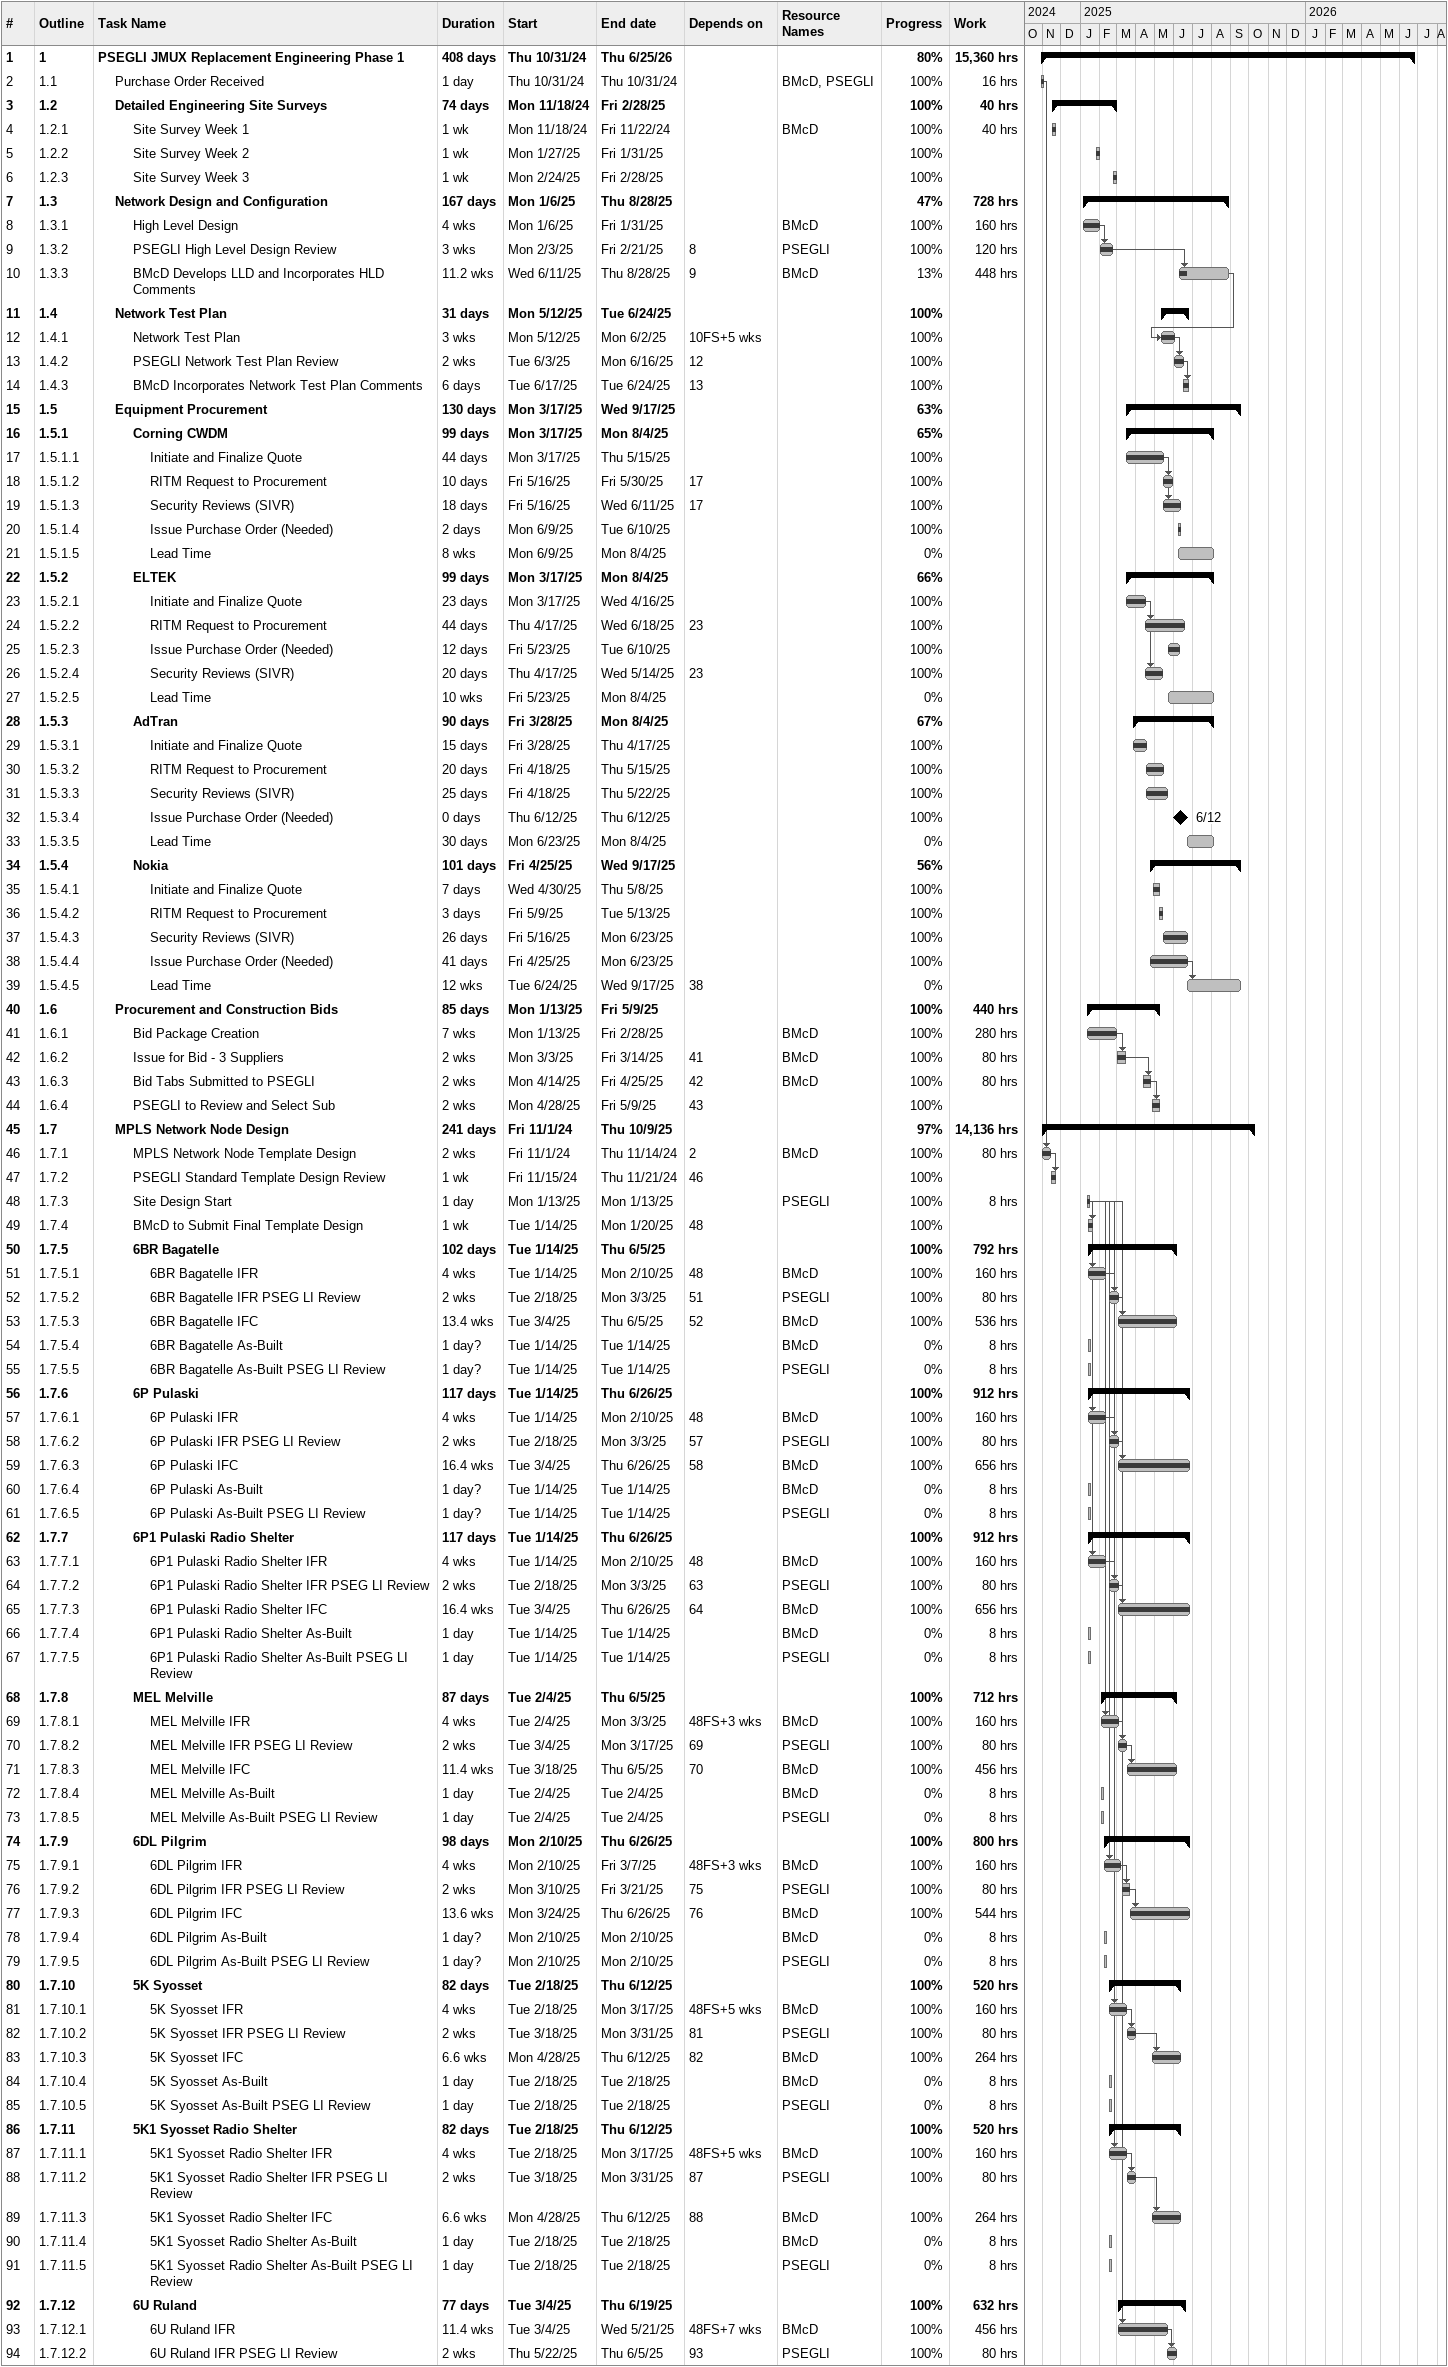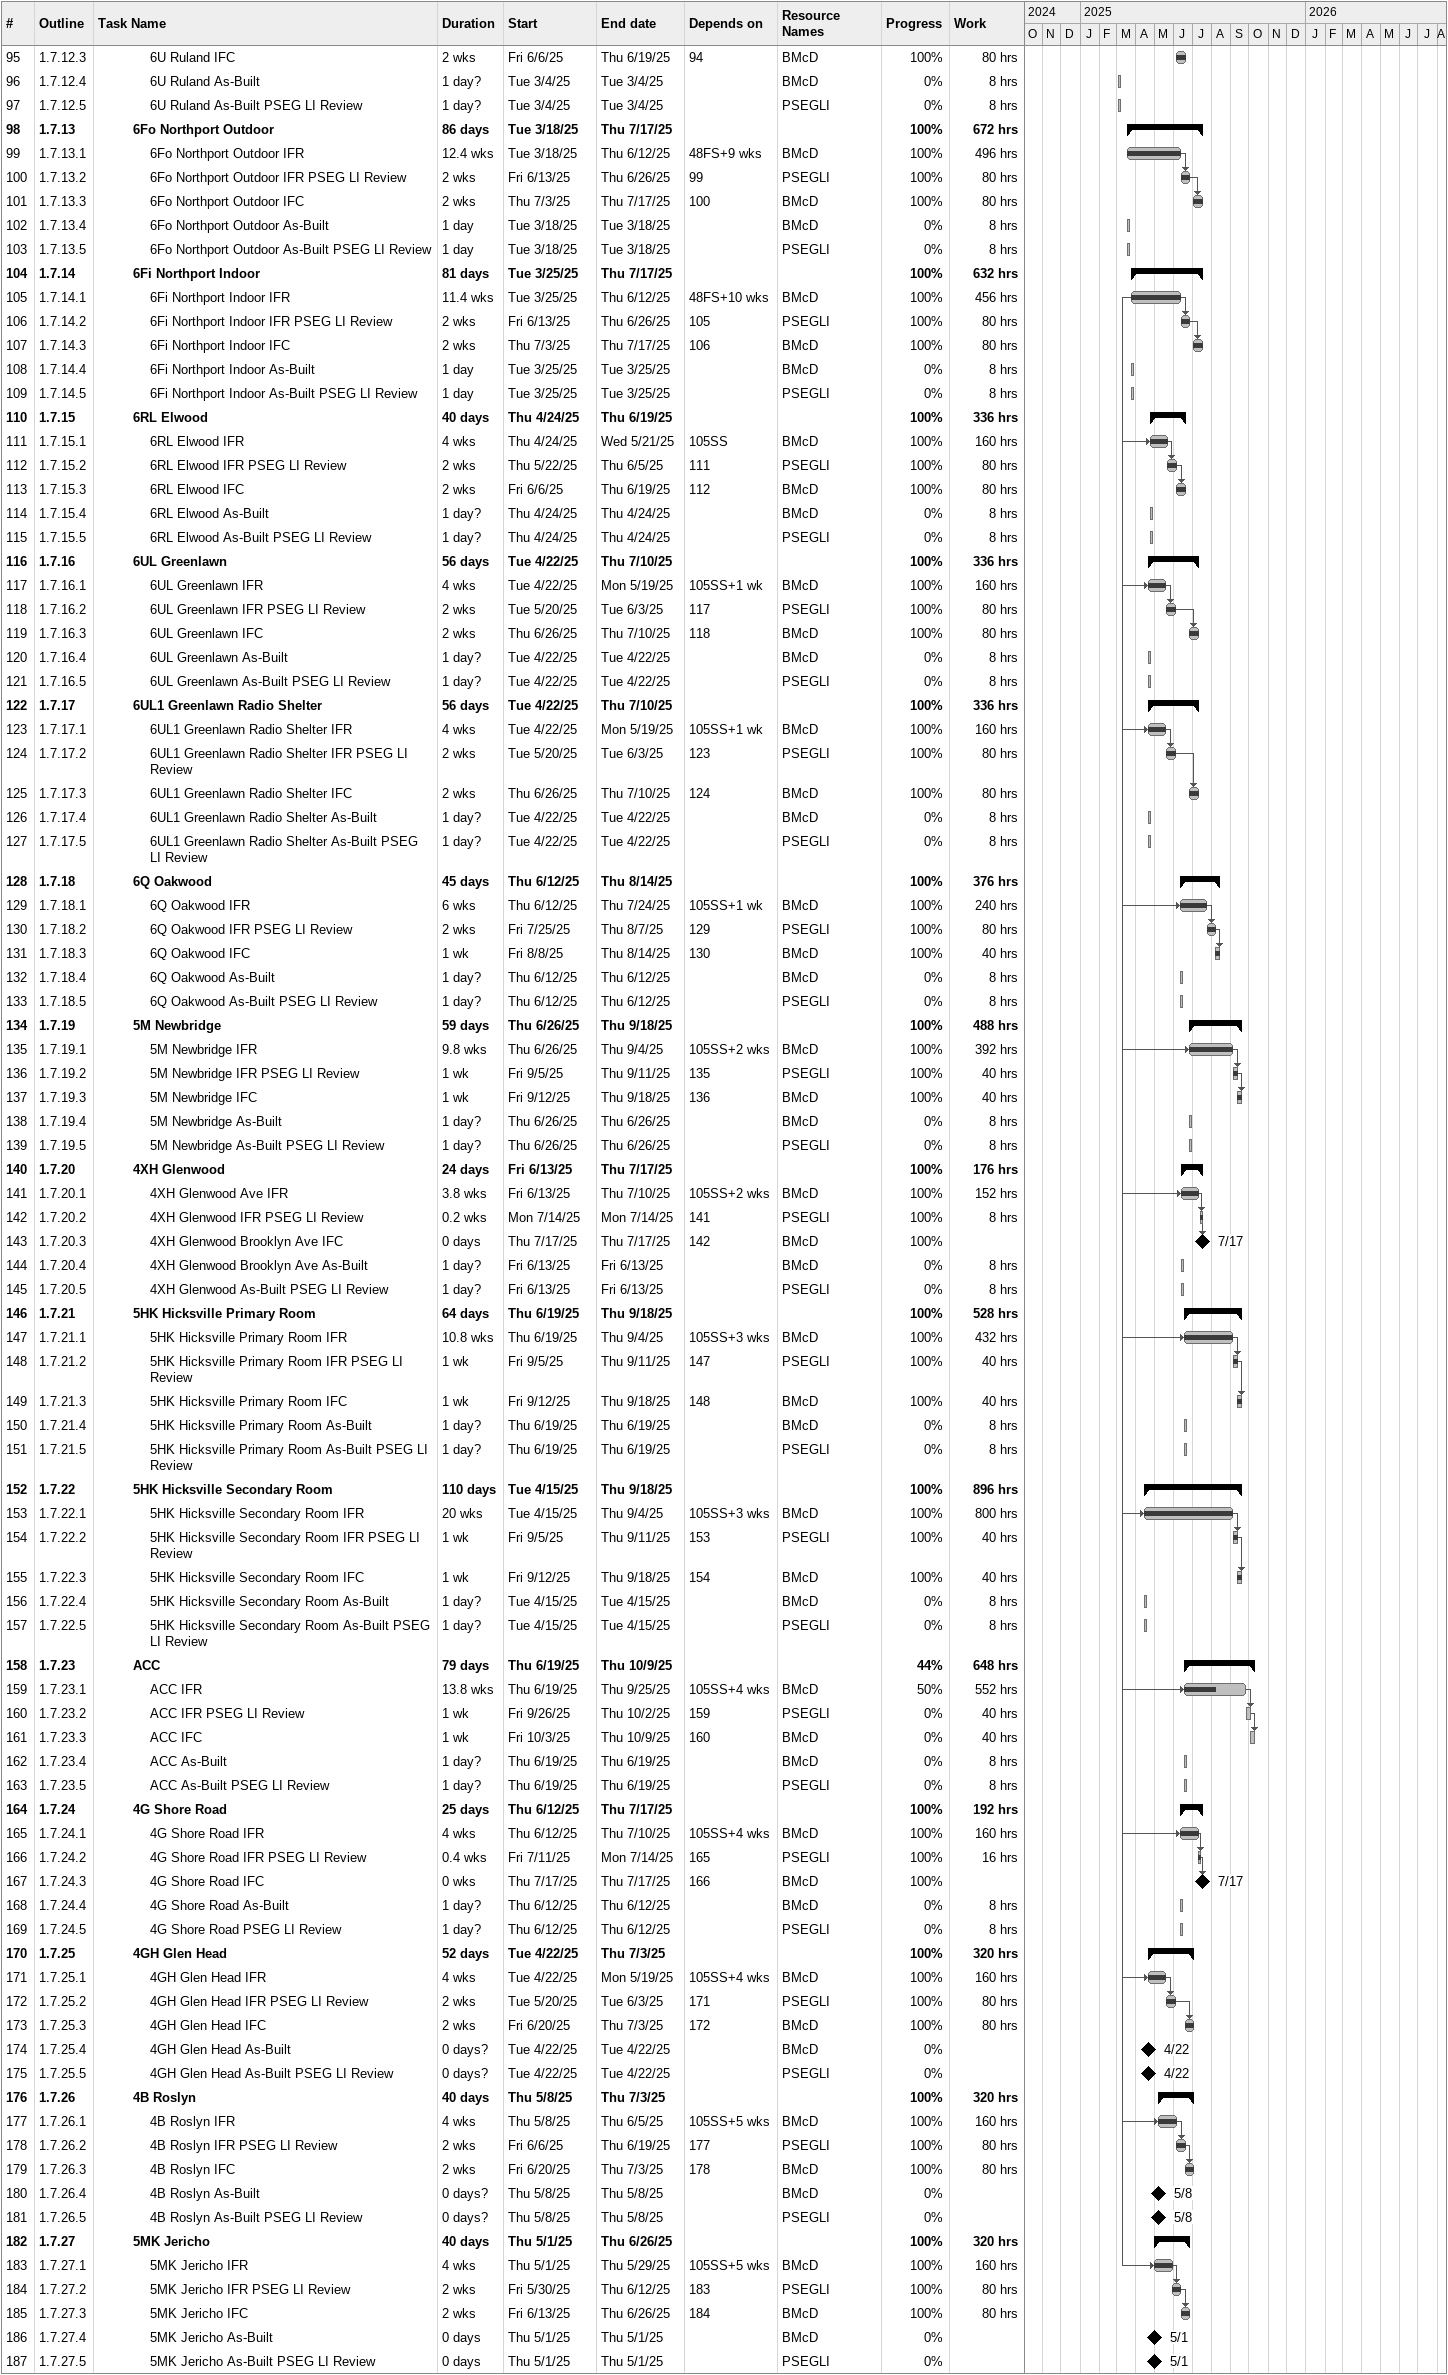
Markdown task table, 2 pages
| ID | WBS | Task | Duration | Start | Finish | Predecessors | Resources | % complete | Work (h) |
|---|---|---|---|---|---|---|---|---|---|
| 1 | 1 | **PSEGLI JMUX Replacement Engineering Phase 1** | 408d | 2024-10-31 | 2026-06-25 |  |  | 80 | 15360 |
| 2 | 1.1 | Purchase Order Received | 1d | 2024-10-31 | 2024-10-31 |  | BMcD, PSEGLI | 100 | 16 |
| 3 | 1.2 | **Detailed Engineering Site Surveys** | 74d | 2024-11-18 | 2025-02-28 |  |  | 100 | 40 |
| 4 | 1.2.1 | Site Survey Week 1 | 1w | 2024-11-18 | 2024-11-22 |  | BMcD | 100 | 40 |
| 5 | 1.2.2 | Site Survey Week 2 | 1w | 2025-01-27 | 2025-01-31 |  |  | 100 |  |
| 6 | 1.2.3 | Site Survey Week 3 | 1w | 2025-02-24 | 2025-02-28 |  |  | 100 |  |
| 7 | 1.3 | **Network Design and Configuration** | 167d | 2025-01-06 | 2025-08-28 |  |  | 47 | 728 |
| 8 | 1.3.1 | High Level Design | 4w | 2025-01-06 | 2025-01-31 |  | BMcD | 100 | 160 |
| 9 | 1.3.2 | PSEGLI High Level Design Review | 3w | 2025-02-03 | 2025-02-21 | 8 | PSEGLI | 100 | 120 |
| 10 | 1.3.3 | BMcD Develops LLD and Incorporates HLD Comments | 11.2w | 2025-06-11 | 2025-08-28 | 9 | BMcD | 13 | 448 |
| 11 | 1.4 | **Network Test Plan** | 31d | 2025-05-12 | 2025-06-24 |  |  | 100 |  |
| 12 | 1.4.1 | Network Test Plan | 3w | 2025-05-12 | 2025-06-02 | 10FS+5w |  | 100 |  |
| 13 | 1.4.2 | PSEGLI Network Test Plan Review | 2w | 2025-06-03 | 2025-06-16 | 12 |  | 100 |  |
| 14 | 1.4.3 | BMcD Incorporates Network Test Plan Comments | 6d | 2025-06-17 | 2025-06-24 | 13 |  | 100 |  |
| 15 | 1.5 | **Equipment Procurement** | 130d | 2025-03-17 | 2025-09-17 |  |  | 63 |  |
| 16 | 1.5.1 | **Corning CWDM** | 99d | 2025-03-17 | 2025-08-04 |  |  | 65 |  |
| 17 | 1.5.1.1 | Initiate and Finalize Quote | 44d | 2025-03-17 | 2025-05-15 |  |  | 100 |  |
| 18 | 1.5.1.2 | RITM Request to Procurement | 10d | 2025-05-16 | 2025-05-30 | 17 |  | 100 |  |
| 19 | 1.5.1.3 | Security Reviews (SIVR) | 18d | 2025-05-16 | 2025-06-11 | 17 |  | 100 |  |
| 20 | 1.5.1.4 | Issue Purchase Order (Needed) | 2d | 2025-06-09 | 2025-06-10 |  |  | 100 |  |
| 21 | 1.5.1.5 | Lead Time | 8w | 2025-06-09 | 2025-08-04 |  |  | 0 |  |
| 22 | 1.5.2 | **ELTEK** | 99d | 2025-03-17 | 2025-08-04 |  |  | 66 |  |
| 23 | 1.5.2.1 | Initiate and Finalize Quote | 23d | 2025-03-17 | 2025-04-16 |  |  | 100 |  |
| 24 | 1.5.2.2 | RITM Request to Procurement | 44d | 2025-04-17 | 2025-06-18 | 23 |  | 100 |  |
| 25 | 1.5.2.3 | Issue Purchase Order (Needed) | 12d | 2025-05-23 | 2025-06-10 |  |  | 100 |  |
| 26 | 1.5.2.4 | Security Reviews (SIVR) | 20d | 2025-04-17 | 2025-05-14 | 23 |  | 100 |  |
| 27 | 1.5.2.5 | Lead Time | 10w | 2025-05-23 | 2025-08-04 |  |  | 0 |  |
| 28 | 1.5.3 | **AdTran** | 90d | 2025-03-28 | 2025-08-04 |  |  | 67 |  |
| 29 | 1.5.3.1 | Initiate and Finalize Quote | 15d | 2025-03-28 | 2025-04-17 |  |  | 100 |  |
| 30 | 1.5.3.2 | RITM Request to Procurement | 20d | 2025-04-18 | 2025-05-15 |  |  | 100 |  |
| 31 | 1.5.3.3 | Security Reviews (SIVR) | 25d | 2025-04-18 | 2025-05-22 |  |  | 100 |  |
| 32 | 1.5.3.4 | Issue Purchase Order (Needed) | 0d | 2025-06-12 | 2025-06-12 |  |  | 100 |  |
| 33 | 1.5.3.5 | Lead Time | 30d | 2025-06-23 | 2025-08-04 |  |  | 0 |  |
| 34 | 1.5.4 | **Nokia** | 101d | 2025-04-25 | 2025-09-17 |  |  | 56 |  |
| 35 | 1.5.4.1 | Initiate and Finalize Quote | 7d | 2025-04-30 | 2025-05-08 |  |  | 100 |  |
| 36 | 1.5.4.2 | RITM Request to Procurement | 3d | 2025-05-09 | 2025-05-13 |  |  | 100 |  |
| 37 | 1.5.4.3 | Security Reviews (SIVR) | 26d | 2025-05-16 | 2025-06-23 |  |  | 100 |  |
| 38 | 1.5.4.4 | Issue Purchase Order (Needed) | 41d | 2025-04-25 | 2025-06-23 |  |  | 100 |  |
| 39 | 1.5.4.5 | Lead Time | 12w | 2025-06-24 | 2025-09-17 | 38 |  | 0 |  |
| 40 | 1.6 | **Procurement and Construction Bids** | 85d | 2025-01-13 | 2025-05-09 |  |  | 100 | 440 |
| 41 | 1.6.1 | Bid Package Creation | 7w | 2025-01-13 | 2025-02-28 |  | BMcD | 100 | 280 |
| 42 | 1.6.2 | Issue for Bid - 3 Suppliers | 2w | 2025-03-03 | 2025-03-14 | 41 | BMcD | 100 | 80 |
| 43 | 1.6.3 | Bid Tabs Submitted to PSEGLI | 2w | 2025-04-14 | 2025-04-25 | 42 | BMcD | 100 | 80 |
| 44 | 1.6.4 | PSEGLI to Review and Select Sub | 2w | 2025-04-28 | 2025-05-09 | 43 |  | 100 |  |
| 45 | 1.7 | **MPLS Network Node Design** | 241d | 2024-11-01 | 2025-10-09 |  |  | 97 | 14136 |
| 46 | 1.7.1 | MPLS Network Node Template Design | 2w | 2024-11-01 | 2024-11-14 | 2 | BMcD | 100 | 80 |
| 47 | 1.7.2 | PSEGLI Standard Template Design Review | 1w | 2024-11-15 | 2024-11-21 | 46 |  | 100 |  |
| 48 | 1.7.3 | Site Design Start | 1d | 2025-01-13 | 2025-01-13 |  | PSEGLI | 100 | 8 |
| 49 | 1.7.4 | BMcD to Submit Final Template Design | 1w | 2025-01-14 | 2025-01-20 | 48 |  | 100 |  |
| 50 | 1.7.5 | **6BR Bagatelle** | 102d | 2025-01-14 | 2025-06-05 |  |  | 100 | 792 |
| 51 | 1.7.5.1 | 6BR Bagatelle IFR | 4w | 2025-01-14 | 2025-02-10 | 48 | BMcD | 100 | 160 |
| 52 | 1.7.5.2 | 6BR Bagatelle IFR PSEG LI Review | 2w | 2025-02-18 | 2025-03-03 | 51 | PSEGLI | 100 | 80 |
| 53 | 1.7.5.3 | 6BR Bagatelle IFC | 13.4w | 2025-03-04 | 2025-06-05 | 52 | BMcD | 100 | 536 |
| 54 | 1.7.5.4 | 6BR Bagatelle As-Built | 1d? | 2025-01-14 | 2025-01-14 |  | BMcD | 0 | 8 |
| 55 | 1.7.5.5 | 6BR Bagatelle As-Built PSEG LI Review | 1d? | 2025-01-14 | 2025-01-14 |  | PSEGLI | 0 | 8 |
| 56 | 1.7.6 | **6P Pulaski** | 117d | 2025-01-14 | 2025-06-26 |  |  | 100 | 912 |
| 57 | 1.7.6.1 | 6P Pulaski IFR | 4w | 2025-01-14 | 2025-02-10 | 48 | BMcD | 100 | 160 |
| 58 | 1.7.6.2 | 6P Pulaski IFR PSEG LI Review | 2w | 2025-02-18 | 2025-03-03 | 57 | PSEGLI | 100 | 80 |
| 59 | 1.7.6.3 | 6P Pulaski IFC | 16.4w | 2025-03-04 | 2025-06-26 | 58 | BMcD | 100 | 656 |
| 60 | 1.7.6.4 | 6P Pulaski As-Built | 1d? | 2025-01-14 | 2025-01-14 |  | BMcD | 0 | 8 |
| 61 | 1.7.6.5 | 6P Pulaski As-Built PSEG LI Review | 1d? | 2025-01-14 | 2025-01-14 |  | PSEGLI | 0 | 8 |
| 62 | 1.7.7 | **6P1 Pulaski Radio Shelter** | 117d | 2025-01-14 | 2025-06-26 |  |  | 100 | 912 |
| 63 | 1.7.7.1 | 6P1 Pulaski Radio Shelter IFR | 4w | 2025-01-14 | 2025-02-10 | 48 | BMcD | 100 | 160 |
| 64 | 1.7.7.2 | 6P1 Pulaski Radio Shelter IFR PSEG LI Review | 2w | 2025-02-18 | 2025-03-03 | 63 | PSEGLI | 100 | 80 |
| 65 | 1.7.7.3 | 6P1 Pulaski Radio Shelter IFC | 16.4w | 2025-03-04 | 2025-06-26 | 64 | BMcD | 100 | 656 |
| 66 | 1.7.7.4 | 6P1 Pulaski Radio Shelter As-Built | 1d | 2025-01-14 | 2025-01-14 |  | BMcD | 0 | 8 |
| 67 | 1.7.7.5 | 6P1 Pulaski Radio Shelter As-Built PSEG LI Review | 1d | 2025-01-14 | 2025-01-14 |  | PSEGLI | 0 | 8 |
| 68 | 1.7.8 | **MEL Melville** | 87d | 2025-02-04 | 2025-06-05 |  |  | 100 | 712 |
| 69 | 1.7.8.1 | MEL Melville IFR | 4w | 2025-02-04 | 2025-03-03 | 48FS+3w | BMcD | 100 | 160 |
| 70 | 1.7.8.2 | MEL Melville IFR PSEG LI Review | 2w | 2025-03-04 | 2025-03-17 | 69 | PSEGLI | 100 | 80 |
| 71 | 1.7.8.3 | MEL Melville IFC | 11.4w | 2025-03-18 | 2025-06-05 | 70 | BMcD | 100 | 456 |
| 72 | 1.7.8.4 | MEL Melville As-Built | 1d | 2025-02-04 | 2025-02-04 |  | BMcD | 0 | 8 |
| 73 | 1.7.8.5 | MEL Melville As-Built PSEG LI Review | 1d | 2025-02-04 | 2025-02-04 |  | PSEGLI | 0 | 8 |
| 74 | 1.7.9 | **6DL Pilgrim** | 98d | 2025-02-10 | 2025-06-26 |  |  | 100 | 800 |
| 75 | 1.7.9.1 | 6DL Pilgrim IFR | 4w | 2025-02-10 | 2025-03-07 | 48FS+3w | BMcD | 100 | 160 |
| 76 | 1.7.9.2 | 6DL Pilgrim IFR PSEG LI Review | 2w | 2025-03-10 | 2025-03-21 | 75 | PSEGLI | 100 | 80 |
| 77 | 1.7.9.3 | 6DL Pilgrim IFC | 13.6w | 2025-03-24 | 2025-06-26 | 76 | BMcD | 100 | 544 |
| 78 | 1.7.9.4 | 6DL Pilgrim As-Built | 1d? | 2025-02-10 | 2025-02-10 |  | BMcD | 0 | 8 |
| 79 | 1.7.9.5 | 6DL Pilgrim As-Built PSEG LI Review | 1d? | 2025-02-10 | 2025-02-10 |  | PSEGLI | 0 | 8 |
| 80 | 1.7.10 | **5K Syosset** | 82d | 2025-02-18 | 2025-06-12 |  |  | 100 | 520 |
| 81 | 1.7.10.1 | 5K Syosset IFR | 4w | 2025-02-18 | 2025-03-17 | 48FS+5w | BMcD | 100 | 160 |
| 82 | 1.7.10.2 | 5K Syosset IFR PSEG LI Review | 2w | 2025-03-18 | 2025-03-31 | 81 | PSEGLI | 100 | 80 |
| 83 | 1.7.10.3 | 5K Syosset IFC | 6.6w | 2025-04-28 | 2025-06-12 | 82 | BMcD | 100 | 264 |
| 84 | 1.7.10.4 | 5K Syosset As-Built | 1d | 2025-02-18 | 2025-02-18 |  | BMcD | 0 | 8 |
| 85 | 1.7.10.5 | 5K Syosset As-Built PSEG LI Review | 1d | 2025-02-18 | 2025-02-18 |  | PSEGLI | 0 | 8 |
| 86 | 1.7.11 | **5K1 Syosset Radio Shelter** | 82d | 2025-02-18 | 2025-06-12 |  |  | 100 | 520 |
| 87 | 1.7.11.1 | 5K1 Syosset Radio Shelter IFR | 4w | 2025-02-18 | 2025-03-17 | 48FS+5w | BMcD | 100 | 160 |
| 88 | 1.7.11.2 | 5K1 Syosset Radio Shelter IFR PSEG LI Review | 2w | 2025-03-18 | 2025-03-31 | 87 | PSEGLI | 100 | 80 |
| 89 | 1.7.11.3 | 5K1 Syosset Radio Shelter IFC | 6.6w | 2025-04-28 | 2025-06-12 | 88 | BMcD | 100 | 264 |
| 90 | 1.7.11.4 | 5K1 Syosset Radio Shelter As-Built | 1d | 2025-02-18 | 2025-02-18 |  | BMcD | 0 | 8 |
| 91 | 1.7.11.5 | 5K1 Syosset Radio Shelter As-Built PSEG LI Review | 1d | 2025-02-18 | 2025-02-18 |  | PSEGLI | 0 | 8 |
| 92 | 1.7.12 | **6U Ruland** | 77d | 2025-03-04 | 2025-06-19 |  |  | 100 | 632 |
| 93 | 1.7.12.1 | 6U Ruland IFR | 11.4w | 2025-03-04 | 2025-05-21 | 48FS+7w | BMcD | 100 | 456 |
| 94 | 1.7.12.2 | 6U Ruland IFR PSEG LI Review | 2w | 2025-05-22 | 2025-06-05 | 93 | PSEGLI | 100 | 80 |
| 95 | 1.7.12.3 | 6U Ruland IFC | 2w | 2025-06-06 | 2025-06-19 | 94 | BMcD | 100 | 80 |
| 96 | 1.7.12.4 | 6U Ruland As-Built | 1d? | 2025-03-04 | 2025-03-04 |  | BMcD | 0 | 8 |
| 97 | 1.7.12.5 | 6U Ruland As-Built PSEG LI Review | 1d? | 2025-03-04 | 2025-03-04 |  | PSEGLI | 0 | 8 |
| 98 | 1.7.13 | **6Fo Northport Outdoor** | 86d | 2025-03-18 | 2025-07-17 |  |  | 100 | 672 |
| 99 | 1.7.13.1 | 6Fo Northport Outdoor IFR | 12.4w | 2025-03-18 | 2025-06-12 | 48FS+9w | BMcD | 100 | 496 |
| 100 | 1.7.13.2 | 6Fo Northport Outdoor IFR PSEG LI Review | 2w | 2025-06-13 | 2025-06-26 | 99 | PSEGLI | 100 | 80 |
| 101 | 1.7.13.3 | 6Fo Northport Outdoor IFC | 2w | 2025-07-03 | 2025-07-17 | 100 | BMcD | 100 | 80 |
| 102 | 1.7.13.4 | 6Fo Northport Outdoor As-Built | 1d | 2025-03-18 | 2025-03-18 |  | BMcD | 0 | 8 |
| 103 | 1.7.13.5 | 6Fo Northport Outdoor As-Built PSEG LI Review | 1d | 2025-03-18 | 2025-03-18 |  | PSEGLI | 0 | 8 |
| 104 | 1.7.14 | **6Fi Northport Indoor** | 81d | 2025-03-25 | 2025-07-17 |  |  | 100 | 632 |
| 105 | 1.7.14.1 | 6Fi Northport Indoor IFR | 11.4w | 2025-03-25 | 2025-06-12 | 48FS+10w | BMcD | 100 | 456 |
| 106 | 1.7.14.2 | 6Fi Northport Indoor IFR PSEG LI Review | 2w | 2025-06-13 | 2025-06-26 | 105 | PSEGLI | 100 | 80 |
| 107 | 1.7.14.3 | 6Fi Northport Indoor IFC | 2w | 2025-07-03 | 2025-07-17 | 106 | BMcD | 100 | 80 |
| 108 | 1.7.14.4 | 6Fi Northport Indoor As-Built | 1d | 2025-03-25 | 2025-03-25 |  | BMcD | 0 | 8 |
| 109 | 1.7.14.5 | 6Fi Northport Indoor As-Built PSEG LI Review | 1d | 2025-03-25 | 2025-03-25 |  | PSEGLI | 0 | 8 |
| 110 | 1.7.15 | **6RL Elwood** | 40d | 2025-04-24 | 2025-06-19 |  |  | 100 | 336 |
| 111 | 1.7.15.1 | 6RL Elwood IFR | 4w | 2025-04-24 | 2025-05-21 | 105SS | BMcD | 100 | 160 |
| 112 | 1.7.15.2 | 6RL Elwood IFR PSEG LI Review | 2w | 2025-05-22 | 2025-06-05 | 111 | PSEGLI | 100 | 80 |
| 113 | 1.7.15.3 | 6RL Elwood IFC | 2w | 2025-06-06 | 2025-06-19 | 112 | BMcD | 100 | 80 |
| 114 | 1.7.15.4 | 6RL Elwood As-Built | 1d? | 2025-04-24 | 2025-04-24 |  | BMcD | 0 | 8 |
| 115 | 1.7.15.5 | 6RL Elwood As-Built PSEG LI Review | 1d? | 2025-04-24 | 2025-04-24 |  | PSEGLI | 0 | 8 |
| 116 | 1.7.16 | **6UL Greenlawn** | 56d | 2025-04-22 | 2025-07-10 |  |  | 100 | 336 |
| 117 | 1.7.16.1 | 6UL Greenlawn IFR | 4w | 2025-04-22 | 2025-05-19 | 105SS+1w | BMcD | 100 | 160 |
| 118 | 1.7.16.2 | 6UL Greenlawn IFR PSEG LI Review | 2w | 2025-05-20 | 2025-06-03 | 117 | PSEGLI | 100 | 80 |
| 119 | 1.7.16.3 | 6UL Greenlawn IFC | 2w | 2025-06-26 | 2025-07-10 | 118 | BMcD | 100 | 80 |
| 120 | 1.7.16.4 | 6UL Greenlawn As-Built | 1d? | 2025-04-22 | 2025-04-22 |  | BMcD | 0 | 8 |
| 121 | 1.7.16.5 | 6UL Greenlawn As-Built PSEG LI Review | 1d? | 2025-04-22 | 2025-04-22 |  | PSEGLI | 0 | 8 |
| 122 | 1.7.17 | **6UL1 Greenlawn Radio Shelter** | 56d | 2025-04-22 | 2025-07-10 |  |  | 100 | 336 |
| 123 | 1.7.17.1 | 6UL1 Greenlawn Radio Shelter IFR | 4w | 2025-04-22 | 2025-05-19 | 105SS+1w | BMcD | 100 | 160 |
| 124 | 1.7.17.2 | 6UL1 Greenlawn Radio Shelter IFR PSEG LI Review | 2w | 2025-05-20 | 2025-06-03 | 123 | PSEGLI | 100 | 80 |
| 125 | 1.7.17.3 | 6UL1 Greenlawn Radio Shelter IFC | 2w | 2025-06-26 | 2025-07-10 | 124 | BMcD | 100 | 80 |
| 126 | 1.7.17.4 | 6UL1 Greenlawn Radio Shelter As-Built | 1d? | 2025-04-22 | 2025-04-22 |  | BMcD | 0 | 8 |
| 127 | 1.7.17.5 | 6UL1 Greenlawn Radio Shelter As-Built PSEG LI Review | 1d? | 2025-04-22 | 2025-04-22 |  | PSEGLI | 0 | 8 |
| 128 | 1.7.18 | **6Q Oakwood** | 45d | 2025-06-12 | 2025-08-14 |  |  | 100 | 376 |
| 129 | 1.7.18.1 | 6Q Oakwood IFR | 6w | 2025-06-12 | 2025-07-24 | 105SS+1w | BMcD | 100 | 240 |
| 130 | 1.7.18.2 | 6Q Oakwood IFR PSEG LI Review | 2w | 2025-07-25 | 2025-08-07 | 129 | PSEGLI | 100 | 80 |
| 131 | 1.7.18.3 | 6Q Oakwood IFC | 1w | 2025-08-08 | 2025-08-14 | 130 | BMcD | 100 | 40 |
| 132 | 1.7.18.4 | 6Q Oakwood As-Built | 1d? | 2025-06-12 | 2025-06-12 |  | BMcD | 0 | 8 |
| 133 | 1.7.18.5 | 6Q Oakwood As-Built PSEG LI Review | 1d? | 2025-06-12 | 2025-06-12 |  | PSEGLI | 0 | 8 |
| 134 | 1.7.19 | **5M Newbridge** | 59d | 2025-06-26 | 2025-09-18 |  |  | 100 | 488 |
| 135 | 1.7.19.1 | 5M Newbridge IFR | 9.8w | 2025-06-26 | 2025-09-04 | 105SS+2w | BMcD | 100 | 392 |
| 136 | 1.7.19.2 | 5M Newbridge IFR PSEG LI Review | 1w | 2025-09-05 | 2025-09-11 | 135 | PSEGLI | 100 | 40 |
| 137 | 1.7.19.3 | 5M Newbridge IFC | 1w | 2025-09-12 | 2025-09-18 | 136 | BMcD | 100 | 40 |
| 138 | 1.7.19.4 | 5M Newbridge As-Built | 1d? | 2025-06-26 | 2025-06-26 |  | BMcD | 0 | 8 |
| 139 | 1.7.19.5 | 5M Newbridge As-Built PSEG LI Review | 1d? | 2025-06-26 | 2025-06-26 |  | PSEGLI | 0 | 8 |
| 140 | 1.7.20 | **4XH Glenwood** | 24d | 2025-06-13 | 2025-07-17 |  |  | 100 | 176 |
| 141 | 1.7.20.1 | 4XH Glenwood Ave IFR | 3.8w | 2025-06-13 | 2025-07-10 | 105SS+2w | BMcD | 100 | 152 |
| 142 | 1.7.20.2 | 4XH Glenwood IFR PSEG LI Review | 0.2w | 2025-07-14 | 2025-07-14 | 141 | PSEGLI | 100 | 8 |
| 143 | 1.7.20.3 | 4XH Glenwood Brooklyn Ave IFC | 0d | 2025-07-17 | 2025-07-17 | 142 | BMcD | 100 |  |
| 144 | 1.7.20.4 | 4XH Glenwood Brooklyn Ave As-Built | 1d? | 2025-06-13 | 2025-06-13 |  | BMcD | 0 | 8 |
| 145 | 1.7.20.5 | 4XH Glenwood As-Built PSEG LI Review | 1d? | 2025-06-13 | 2025-06-13 |  | PSEGLI | 0 | 8 |
| 146 | 1.7.21 | **5HK Hicksville Primary Room** | 64d | 2025-06-19 | 2025-09-18 |  |  | 100 | 528 |
| 147 | 1.7.21.1 | 5HK Hicksville Primary Room IFR | 10.8w | 2025-06-19 | 2025-09-04 | 105SS+3w | BMcD | 100 | 432 |
| 148 | 1.7.21.2 | 5HK Hicksville Primary Room IFR PSEG LI Review | 1w | 2025-09-05 | 2025-09-11 | 147 | PSEGLI | 100 | 40 |
| 149 | 1.7.21.3 | 5HK Hicksville Primary Room IFC | 1w | 2025-09-12 | 2025-09-18 | 148 | BMcD | 100 | 40 |
| 150 | 1.7.21.4 | 5HK Hicksville Primary Room As-Built | 1d? | 2025-06-19 | 2025-06-19 |  | BMcD | 0 | 8 |
| 151 | 1.7.21.5 | 5HK Hicksville Primary Room As-Built PSEG LI Review | 1d? | 2025-06-19 | 2025-06-19 |  | PSEGLI | 0 | 8 |
| 152 | 1.7.22 | **5HK Hicksville Secondary Room** | 110d | 2025-04-15 | 2025-09-18 |  |  | 100 | 896 |
| 153 | 1.7.22.1 | 5HK Hicksville Secondary Room IFR | 20w | 2025-04-15 | 2025-09-04 | 105SS+3w | BMcD | 100 | 800 |
| 154 | 1.7.22.2 | 5HK Hicksville Secondary Room IFR PSEG LI Review | 1w | 2025-09-05 | 2025-09-11 | 153 | PSEGLI | 100 | 40 |
| 155 | 1.7.22.3 | 5HK Hicksville Secondary Room IFC | 1w | 2025-09-12 | 2025-09-18 | 154 | BMcD | 100 | 40 |
| 156 | 1.7.22.4 | 5HK Hicksville Secondary Room As-Built | 1d? | 2025-04-15 | 2025-04-15 |  | BMcD | 0 | 8 |
| 157 | 1.7.22.5 | 5HK Hicksville Secondary Room As-Built PSEG LI Review | 1d? | 2025-04-15 | 2025-04-15 |  | PSEGLI | 0 | 8 |
| 158 | 1.7.23 | **ACC** | 79d | 2025-06-19 | 2025-10-09 |  |  | 44 | 648 |
| 159 | 1.7.23.1 | ACC IFR | 13.8w | 2025-06-19 | 2025-09-25 | 105SS+4w | BMcD | 50 | 552 |
| 160 | 1.7.23.2 | ACC IFR PSEG LI Review | 1w | 2025-09-26 | 2025-10-02 | 159 | PSEGLI | 0 | 40 |
| 161 | 1.7.23.3 | ACC IFC | 1w | 2025-10-03 | 2025-10-09 | 160 | BMcD | 0 | 40 |
| 162 | 1.7.23.4 | ACC As-Built | 1d? | 2025-06-19 | 2025-06-19 |  | BMcD | 0 | 8 |
| 163 | 1.7.23.5 | ACC As-Built PSEG LI Review | 1d? | 2025-06-19 | 2025-06-19 |  | PSEGLI | 0 | 8 |
| 164 | 1.7.24 | **4G Shore Road** | 25d | 2025-06-12 | 2025-07-17 |  |  | 100 | 192 |
| 165 | 1.7.24.1 | 4G Shore Road IFR | 4w | 2025-06-12 | 2025-07-10 | 105SS+4w | BMcD | 100 | 160 |
| 166 | 1.7.24.2 | 4G Shore Road IFR PSEG LI Review | 0.4w | 2025-07-11 | 2025-07-14 | 165 | PSEGLI | 100 | 16 |
| 167 | 1.7.24.3 | 4G Shore Road IFC | 0w | 2025-07-17 | 2025-07-17 | 166 | BMcD | 100 |  |
| 168 | 1.7.24.4 | 4G Shore Road As-Built | 1d? | 2025-06-12 | 2025-06-12 |  | BMcD | 0 | 8 |
| 169 | 1.7.24.5 | 4G Shore Road PSEG LI Review | 1d? | 2025-06-12 | 2025-06-12 |  | PSEGLI | 0 | 8 |
| 170 | 1.7.25 | **4GH Glen Head** | 52d | 2025-04-22 | 2025-07-03 |  |  | 100 | 320 |
| 171 | 1.7.25.1 | 4GH Glen Head IFR | 4w | 2025-04-22 | 2025-05-19 | 105SS+4w | BMcD | 100 | 160 |
| 172 | 1.7.25.2 | 4GH Glen Head IFR PSEG LI Review | 2w | 2025-05-20 | 2025-06-03 | 171 | PSEGLI | 100 | 80 |
| 173 | 1.7.25.3 | 4GH Glen Head IFC | 2w | 2025-06-20 | 2025-07-03 | 172 | BMcD | 100 | 80 |
| 174 | 1.7.25.4 | 4GH Glen Head As-Built | 0d? | 2025-04-22 | 2025-04-22 |  | BMcD | 0 |  |
| 175 | 1.7.25.5 | 4GH Glen Head As-Built PSEG LI Review | 0d? | 2025-04-22 | 2025-04-22 |  | PSEGLI | 0 |  |
| 176 | 1.7.26 | **4B Roslyn** | 40d | 2025-05-08 | 2025-07-03 |  |  | 100 | 320 |
| 177 | 1.7.26.1 | 4B Roslyn IFR | 4w | 2025-05-08 | 2025-06-05 | 105SS+5w | BMcD | 100 | 160 |
| 178 | 1.7.26.2 | 4B Roslyn IFR PSEG LI Review | 2w | 2025-06-06 | 2025-06-19 | 177 | PSEGLI | 100 | 80 |
| 179 | 1.7.26.3 | 4B Roslyn IFC | 2w | 2025-06-20 | 2025-07-03 | 178 | BMcD | 100 | 80 |
| 180 | 1.7.26.4 | 4B Roslyn As-Built | 0d? | 2025-05-08 | 2025-05-08 |  | BMcD | 0 |  |
| 181 | 1.7.26.5 | 4B Roslyn As-Built PSEG LI Review | 0d? | 2025-05-08 | 2025-05-08 |  | PSEGLI | 0 |  |
| 182 | 1.7.27 | **5MK Jericho** | 40d | 2025-05-01 | 2025-06-26 |  |  | 100 | 320 |
| 183 | 1.7.27.1 | 5MK Jericho IFR | 4w | 2025-05-01 | 2025-05-29 | 105SS+5w | BMcD | 100 | 160 |
| 184 | 1.7.27.2 | 5MK Jericho IFR PSEG LI Review | 2w | 2025-05-30 | 2025-06-12 | 183 | PSEGLI | 100 | 80 |
| 185 | 1.7.27.3 | 5MK Jericho IFC | 2w | 2025-06-13 | 2025-06-26 | 184 | BMcD | 100 | 80 |
| 186 | 1.7.27.4 | 5MK Jericho As-Built | 0d | 2025-05-01 | 2025-05-01 |  | BMcD | 0 |  |
| 187 | 1.7.27.5 | 5MK Jericho As-Built PSEG LI Review | 0d | 2025-05-01 | 2025-05-01 |  | PSEGLI | 0 |  |
